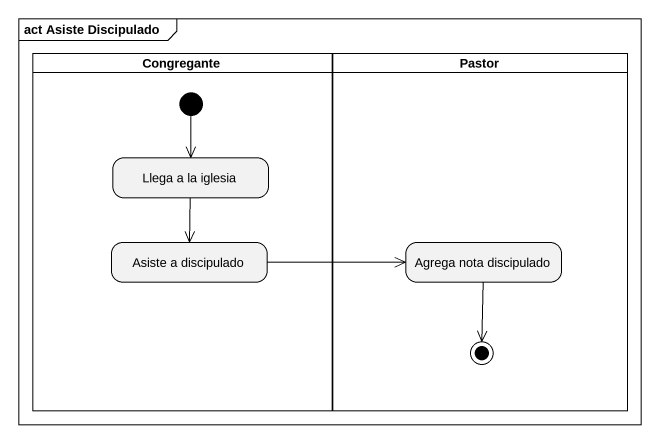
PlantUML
@startuml
mainframe act Asiste Discipulado
hide empty description
state Congregante <<partition>> {
  state "Llega a la iglesia" as Llega_a_la_iglesia
  state "Asiste a discipulado" as Asiste_a_discipulado
  [*] --> Llega_a_la_iglesia
}
state Pastor <<partition>> {
  state "Agrega nota discipulado" as Agrega_nota_discipulado
  Agrega_nota_discipulado --> [*]
}
Llega_a_la_iglesia --> Asiste_a_discipulado
Asiste_a_discipulado -right-> Agrega_nota_discipulado
@enduml
